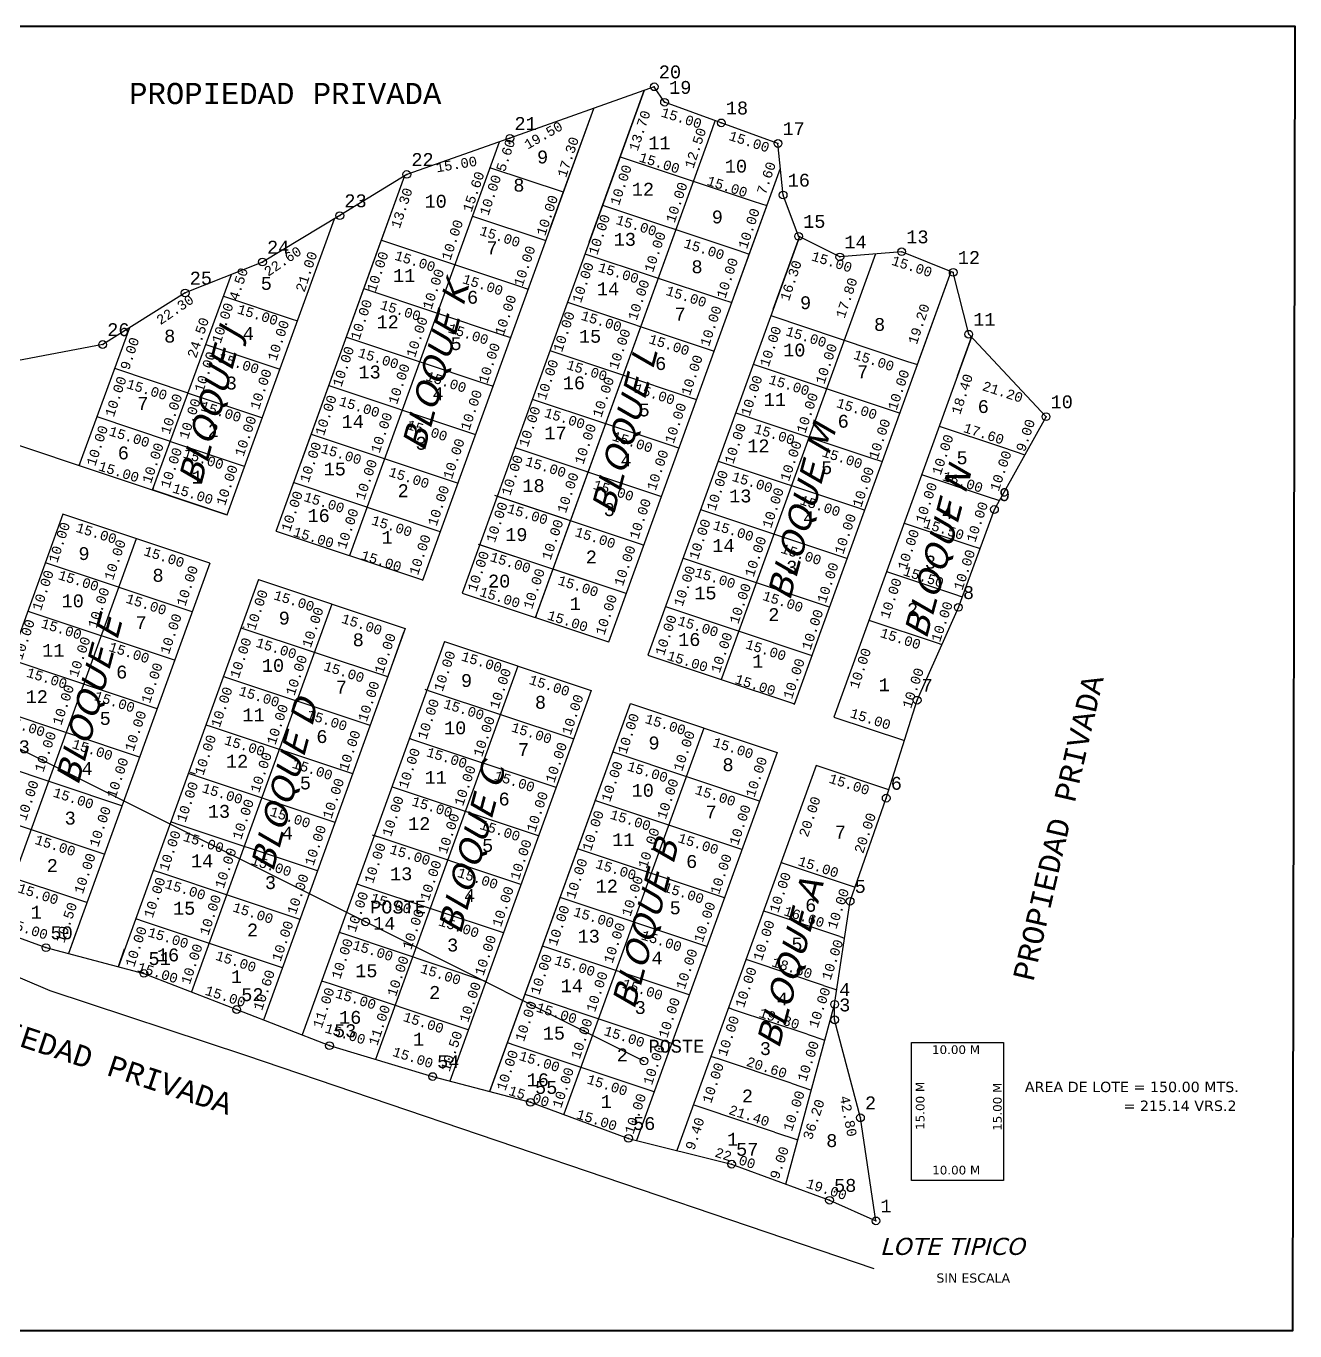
# Model space of a CAD drawing. Header units: millimetres. Extents: x 327740 to 328152, y 1631661 to 1631914.
# Drawn here: x 327906.1 to 328152.3, y 1631660.7 to 1631913.8 of the extents above; entities that cross this region are included whole.
import ezdxf
from ezdxf.enums import TextEntityAlignment as Align

# ---------------------------------------------------------------- set-up
doc = ezdxf.new("R2010")
doc.units = ezdxf.units.MM
doc.header["$PDMODE"] = 32
doc.header["$PDSIZE"] = 1.5
doc.layers.add('CVL_PUNTO', color=2, linetype='Continuous')
doc.layers.add('CVL_PUNTO_NUM', color=2, linetype='Continuous')
doc.layers.add('TEXTO', color=110, linetype='Continuous', lineweight=25)
doc.styles.add('Estilo2', font='verdana.ttf')
doc.styles.add('Estilo4', font='verdana.ttf')
doc.styles.add('Estilo8', font='verdanai.ttf')
doc.styles.add('MONOTXT4', font='monotxt4.shx')

msp = doc.modelspace()

# ---------------------------------------------------------------- linework, layer by layer
for p, q in [((328026.02, 1631901.29), (327990.71, 1631803.78)), ((328028, 1631902), (328000, 1631892)), ((328015.35, 1631871.83), (328026.02, 1631901.29)), ((328030, 1631899), (328028, 1631902)), ((327983.12, 1631806.32), (328016.25, 1631897.8)), ((328007.83, 1631874.55), (328016.25, 1631897.8)), ((328041, 1631895), (328030, 1631899)), ((328038.37, 1631891.34), (328039.85, 1631895.42)), ((328052, 1631891), (328041, 1631895)), ((328000, 1631892), (327980, 1631885)), ((327997.93, 1631891.28), (327969.02, 1631811.42)), ((328004.95, 1631799.04), (328038.37, 1631891.34)), ((328005.08, 1631799.4), (328038.37, 1631891.34)), ((328038.37, 1631891.34), (328038.37, 1631891.34)), ((328038.37, 1631891.34), (328038.37, 1631891.34)), ((328038.37, 1631891.34), (328038.37, 1631891.34)), ((328038.37, 1631891.34), (328038.37, 1631891.34)), ((328038.37, 1631891.34), (328038.37, 1631891.34)), ((328053, 1631881), (328052, 1631891)), ((328021.37, 1631888.43), (328047.39, 1631879.76)), ((327954.65, 1631815.81), (327979.62, 1631884.77)), ((327980, 1631885), (327967, 1631877)), ((327972.97, 1631866.4), (327979.62, 1631884.77)), ((328010.37, 1631881.56), (327996.13, 1631886.3)), ((328019.18, 1631794.3), (328052.48, 1631886.24)), ((328043.56, 1631861.62), (328052.48, 1631886.24)), ((328047.39, 1631879.76), (328049.84, 1631878.95)), ((328056, 1631873), (328053, 1631881)), ((327967, 1631877), (327952, 1631868)), ((327992.73, 1631876.9), (328006.96, 1631872.16)), ((328017.96, 1631879.03), (328044.23, 1631870.28)), ((327963.57, 1631869.8), (327965.95, 1631876.37)), ((327975.09, 1631872.25), (328001.86, 1631863.31)), ((328005.03, 1631872.8), (328006.96, 1631872.16)), ((328015.35, 1631871.83), (328015.35, 1631871.83)), ((328015.35, 1631871.83), (328015.35, 1631871.83)), ((328056.16, 1631872.92), (328026.77, 1631791.76)), ((328051.08, 1631858.89), (328056.16, 1631872.92)), ((328064, 1631869), (328056, 1631873)), ((327949.95, 1631832.19), (327963.57, 1631869.8)), ((327963.57, 1631869.8), (327963.57, 1631869.8)), ((328014.55, 1631869.62), (328041.07, 1631860.79)), ((328070.9, 1631869.58), (328041.14, 1631787.37)), ((328044.23, 1631870.28), (328044.23, 1631870.28)), ((328044.23, 1631870.28), (328046.43, 1631869.54)), ((328076, 1631870), (328064, 1631869)), ((328086, 1631866), (328076, 1631870)), ((327952, 1631868), (327937, 1631862)), ((327930.69, 1631823.81), (327946.02, 1631865.61)), ((327959.35, 1631828.79), (327972.97, 1631866.4)), ((327972.97, 1631866.4), (327972.97, 1631866.4)), ((327972.97, 1631866.4), (327972.97, 1631866.4)), ((328055.24, 1631782.26), (328085.62, 1631866.15)), ((328079.29, 1631848.68), (328085.62, 1631866.15)), ((328089, 1631854), (328086, 1631866)), ((327937, 1631862), (327921, 1631852)), ((327971.68, 1631862.84), (327998.7, 1631853.83)), ((328001.86, 1631863.31), (328001.86, 1631863.31)), ((328001.86, 1631863.31), (328003.56, 1631862.75)), ((328043.56, 1631861.62), (328043.56, 1631861.62)), ((328043.56, 1631861.62), (328043.56, 1631861.62)), ((327944.47, 1631861.38), (327957.58, 1631857)), ((328011.15, 1631860.22), (328037.91, 1631851.3)), ((328041.07, 1631860.79), (328041.07, 1631860.79)), ((328041.07, 1631860.79), (328043.03, 1631860.14)), ((327957.58, 1631857), (327958.79, 1631856.6)), ((328050.61, 1631857.6), (328077.15, 1631848.74)), ((327916.45, 1631828.55), (327926.26, 1631855.29)), ((327921, 1631852), (327900, 1631848)), ((327941.02, 1631851.98), (327954.41, 1631847.52)), ((327968.28, 1631853.43), (327995.54, 1631844.34)), ((327998.7, 1631853.83), (327998.7, 1631853.83)), ((327998.7, 1631853.83), (328000.15, 1631853.34)), ((328089.52, 1631853.44), (328062.83, 1631779.74)), ((328086.81, 1631845.95), (328089.52, 1631853.44)), ((328104, 1631838), (328089, 1631854)), ((328007.74, 1631850.81), (328034.75, 1631841.81)), ((328007.74, 1631850.81), (328034.75, 1631841.81)), ((328037.91, 1631851.3), (328039.62, 1631850.73)), ((327937.58, 1631842.59), (327923.34, 1631847.34)), ((327954.41, 1631847.52), (327954.41, 1631847.52)), ((327954.41, 1631847.52), (327955.38, 1631847.19)), ((328047.21, 1631848.19), (328073.98, 1631839.26)), ((328077.15, 1631848.74), (328079.08, 1631848.1)), ((327964.87, 1631844.03), (327992.37, 1631834.86)), ((327995.54, 1631844.34), (327995.54, 1631844.34)), ((327995.54, 1631844.34), (327996.74, 1631843.94)), ((327937.58, 1631842.59), (327951.25, 1631838.03)), ((328004.34, 1631841.41), (328031.58, 1631832.33)), ((328034.75, 1631841.81), (328034.75, 1631841.81)), ((328034.75, 1631841.81), (328034.75, 1631841.81)), ((328034.75, 1631841.81), (328034.75, 1631841.81)), ((328034.75, 1631841.81), (328036.21, 1631841.33)), ((328073.98, 1631839.26), (328073.98, 1631839.26)), ((328073.98, 1631839.26), (328073.98, 1631839.26)), ((328073.98, 1631839.26), (328073.98, 1631839.26)), ((328073.98, 1631839.26), (328075.68, 1631838.69)), ((327888.02, 1631838.04), (327944.92, 1631819.06)), ((327934.13, 1631833.2), (327919.9, 1631837.95)), ((327951.25, 1631838.03), (327951.25, 1631838.03)), ((327951.25, 1631838.03), (327951.98, 1631837.79)), ((328043.8, 1631838.78), (328070.82, 1631829.77)), ((328094, 1631820), (328104, 1631838)), ((327961.46, 1631834.62), (327989.21, 1631825.37)), ((327992.37, 1631834.86), (327993.34, 1631834.53)), ((328083.27, 1631836.17), (328095.56, 1631832.06)), ((327934.13, 1631833.2), (327948.09, 1631828.54)), ((327945.16, 1631818.98), (327949.95, 1631832.19)), ((328000.93, 1631832), (328028.42, 1631822.84)), ((328000.93, 1631832), (328029.4, 1631822.51)), ((328031.58, 1631832.33), (328031.58, 1631832.33)), ((328031.58, 1631832.33), (328031.58, 1631832.33)), ((328031.58, 1631832.33), (328032.81, 1631831.92)), ((328095.56, 1631832.06), (328099.9, 1631830.61)), ((327916.6, 1631828.97), (327916.45, 1631828.55)), ((327916.6, 1631828.97), (327916.6, 1631828.97)), ((327916.6, 1631828.97), (327916.6, 1631828.97)), ((327916.6, 1631828.97), (327916.6, 1631828.97)), ((327959.35, 1631828.79), (327959.35, 1631828.79)), ((328040.4, 1631829.38), (328067.65, 1631820.29)), ((328070.82, 1631829.77), (328070.82, 1631829.77)), ((328070.82, 1631829.77), (328070.82, 1631829.77)), ((328070.82, 1631829.77), (328072.27, 1631829.29)), ((327948.09, 1631828.54), (327948.57, 1631828.38)), ((328079.86, 1631826.77), (328092.38, 1631822.58)), ((327930.84, 1631824.22), (327930.69, 1631823.81)), ((327944.92, 1631819.06), (327930.69, 1631823.81)), ((327958.06, 1631825.22), (327986.04, 1631815.88)), ((327989.21, 1631825.37), (327989.21, 1631825.37)), ((327989.21, 1631825.37), (327989.21, 1631825.37)), ((327989.21, 1631825.37), (327989.93, 1631825.13)), ((327997.03, 1631822.76), (328025.26, 1631813.35)), ((327997.52, 1631822.6), (328025.26, 1631813.35)), ((328028.42, 1631822.84), (328028.42, 1631822.84)), ((328028.42, 1631822.84), (328029.4, 1631822.51)), ((328092.38, 1631822.58), (328094.95, 1631821.72)), ((327913.29, 1631819.07), (327886.32, 1631744.6)), ((327941.76, 1631809.57), (327913.29, 1631819.07)), ((327944.92, 1631819.06), (327945.16, 1631818.98)), ((328036.99, 1631819.97), (328064.49, 1631810.8)), ((328067.65, 1631820.29), (328067.65, 1631820.29)), ((328067.65, 1631820.29), (328068.86, 1631819.88)), ((328087, 1631801), (328094, 1631820)), ((328076.46, 1631817.36), (328089.21, 1631813.1)), ((327927.52, 1631814.32), (327900.24, 1631738.97)), ((327954.65, 1631815.81), (327982.88, 1631806.4)), ((327986.04, 1631815.88), (327986.04, 1631815.88)), ((327986.04, 1631815.88), (327986.04, 1631815.88)), ((327986.04, 1631815.88), (327986.53, 1631815.72)), ((327969.02, 1631811.42), (327968.89, 1631811.06)), ((327969.02, 1631811.42), (327969.02, 1631811.42)), ((327993.87, 1631813.27), (328022.1, 1631803.87)), ((327994.12, 1631813.19), (328022.1, 1631803.87)), ((328025.26, 1631813.35), (328025.26, 1631813.35)), ((328025.26, 1631813.35), (328025.99, 1631813.11)), ((328089.21, 1631813.1), (328091.21, 1631812.43)), ((327910.13, 1631809.58), (327909.88, 1631809.66)), ((327938.35, 1631800.17), (327910.13, 1631809.58)), ((327910.13, 1631809.58), (327910.13, 1631809.58)), ((327910.13, 1631809.58), (327910.13, 1631809.58)), ((327910.13, 1631809.58), (327910.13, 1631809.58)), ((327910.13, 1631809.58), (327910.13, 1631809.58)), ((327941.76, 1631809.57), (327914.34, 1631733.86)), ((328033.58, 1631810.57), (328061.33, 1631801.31)), ((328064.49, 1631810.8), (328064.49, 1631810.8)), ((328064.49, 1631810.8), (328065.46, 1631810.48)), ((327951.25, 1631806.41), (327924.06, 1631731.32)), ((327951.25, 1631806.41), (327979.71, 1631796.91)), ((327982.88, 1631806.4), (327983.12, 1631806.32)), ((328073.05, 1631807.96), (328086.04, 1631803.61)), ((327990.71, 1631803.78), (328018.94, 1631794.38)), ((328022.1, 1631803.87), (328022.1, 1631803.87)), ((328022.1, 1631803.87), (328022.1, 1631803.87)), ((328022.1, 1631803.87), (328022.59, 1631803.7)), ((328086.04, 1631803.61), (328087.75, 1631803.04)), ((327965.48, 1631801.66), (327938.23, 1631726.41)), ((328030.18, 1631801.16), (328058.16, 1631791.83)), ((328061.33, 1631801.31), (328061.33, 1631801.31)), ((328061.33, 1631801.31), (328061.33, 1631801.31)), ((328061.33, 1631801.31), (328062.05, 1631801.07)), ((328079, 1631783), (328087, 1631801)), ((327906.96, 1631800.09), (327906.48, 1631800.26)), ((327934.95, 1631790.76), (327906.96, 1631800.09)), ((328005.08, 1631799.4), (328004.95, 1631799.04)), ((328069.65, 1631798.55), (328082.87, 1631794.13)), ((327948.08, 1631796.92), (327947.84, 1631797)), ((327976.31, 1631787.51), (327948.08, 1631796.92)), ((327948.08, 1631796.92), (327948.08, 1631796.92)), ((327948.08, 1631796.92), (327948.08, 1631796.92)), ((327948.08, 1631796.92), (327948.08, 1631796.92)), ((327948.47, 1631797.09), (327948.23, 1631797.18)), ((327948.47, 1631797.09), (327948.47, 1631797.09)), ((327948.47, 1631797.09), (327948.47, 1631797.09)), ((327948.47, 1631797.09), (327948.47, 1631797.09)), ((327979.71, 1631796.91), (327952.26, 1631721.11)), ((327976.05, 1631786.79), (327979.44, 1631796.2)), ((327987.31, 1631794.38), (327959.67, 1631718.07)), ((327987.31, 1631794.38), (328015.78, 1631784.89)), ((328018.94, 1631794.38), (328018.94, 1631794.38)), ((328018.94, 1631794.38), (328018.94, 1631794.38)), ((328018.94, 1631794.38), (328019.18, 1631794.3)), ((328082.87, 1631794.13), (328082.87, 1631794.13)), ((328082.87, 1631794.13), (328083.81, 1631793.81)), ((328026.77, 1631791.76), (328055, 1631782.34)), ((328058.16, 1631791.83), (328058.16, 1631791.83)), ((328058.16, 1631791.83), (328058.64, 1631791.65)), ((327931.54, 1631781.35), (327903.8, 1631790.61)), ((328001.54, 1631789.63), (327974.23, 1631714.23)), ((327944.92, 1631787.43), (327944.43, 1631787.6)), ((327972.9, 1631778.1), (327944.92, 1631787.43)), ((328041.14, 1631787.37), (328041.01, 1631787.01)), ((327983.82, 1631784.98), (327983.58, 1631785.06)), ((327983.82, 1631784.98), (327983.82, 1631784.98)), ((327983.82, 1631784.98), (327983.82, 1631784.98)), ((327983.82, 1631784.98), (327983.82, 1631784.98)), ((327984.13, 1631784.9), (327983.9, 1631784.97)), ((327984.13, 1631784.9), (328012.37, 1631775.49)), ((328015.78, 1631784.89), (327988.34, 1631709.12)), ((327928.13, 1631771.95), (327900.63, 1631781.12)), ((327996.11, 1631707.08), (328023.37, 1631782.35)), ((327996.13, 1631707.13), (328023.37, 1631782.35)), ((328023.37, 1631782.35), (328023.37, 1631782.35)), ((328023.37, 1631782.35), (328051.83, 1631772.86)), ((328055, 1631782.34), (328055, 1631782.34)), ((328055, 1631782.34), (328055.24, 1631782.26)), ((328073, 1631764), (328079, 1631783)), ((327941.75, 1631777.95), (327941.03, 1631778.19)), ((328062.83, 1631779.74), (328076.52, 1631775.16)), ((327969.5, 1631768.69), (327941.75, 1631777.95)), ((327941.75, 1631777.95), (327941.75, 1631777.95)), ((327980.69, 1631775.5), (327980.49, 1631775.57)), ((328037.6, 1631777.6), (328010.48, 1631702.71)), ((327980.98, 1631775.4), (327980.69, 1631775.5)), ((327980.69, 1631775.5), (327980.69, 1631775.5)), ((328008.96, 1631766.08), (327980.98, 1631775.4)), ((327980.98, 1631775.4), (327980.98, 1631775.4)), ((327924.73, 1631762.54), (327897.47, 1631771.64)), ((328020.2, 1631772.86), (328019.96, 1631772.95)), ((328048.43, 1631763.45), (328020.2, 1631772.86)), ((328020.2, 1631772.86), (328020.2, 1631772.86)), ((328020.2, 1631772.86), (328020.2, 1631772.86)), ((328020.2, 1631772.86), (328020.2, 1631772.86)), ((328051.83, 1631772.86), (328024.58, 1631697.6)), ((327938.59, 1631768.46), (327937.62, 1631768.78)), ((327938.98, 1631768.63), (327938.01, 1631768.96)), ((327966.09, 1631759.29), (327938.59, 1631768.46)), ((327938.59, 1631768.46), (327938.59, 1631768.46)), ((327938.98, 1631768.63), (327938.98, 1631768.63)), ((327938.98, 1631768.63), (327938.98, 1631768.63)), ((327938.98, 1631768.63), (327938.98, 1631768.63)), ((327938.98, 1631768.63), (327938.98, 1631768.63)), ((327938.98, 1631768.63), (327938.98, 1631768.63)), ((328059.42, 1631770.32), (328032.38, 1631695.65)), ((328059.42, 1631770.32), (328059.42, 1631770.32)), ((328059.42, 1631770.32), (328059.42, 1631770.32)), ((328073.51, 1631765.62), (328059.42, 1631770.32)), ((327918.33, 1631766.83), (327918.33, 1631766.83)), ((327918.33, 1631766.83), (327918.33, 1631766.83)), ((327977.25, 1631766.11), (327977.09, 1631766.16)), ((327977.82, 1631765.92), (327977.25, 1631766.11)), ((328005.56, 1631756.67), (327977.82, 1631765.92)), ((328017.04, 1631763.38), (328016.55, 1631763.54)), ((328045.02, 1631754.04), (328017.04, 1631763.38)), ((328017.04, 1631763.38), (328017.04, 1631763.38)), ((328066, 1631744), (328073, 1631764)), ((327921.32, 1631753.14), (327894.3, 1631762.15)), ((327935.43, 1631758.98), (327934.22, 1631759.38)), ((327962.68, 1631749.88), (327935.43, 1631758.98)), ((327935.43, 1631758.98), (327935.43, 1631758.98)), ((327935.43, 1631758.98), (327935.43, 1631758.98)), ((327935.43, 1631758.98), (327935.43, 1631758.98)), ((327974.32, 1631756.52), (327973.36, 1631756.84)), ((327973.81, 1631756.71), (327973.68, 1631756.76)), ((327974.66, 1631756.43), (327973.81, 1631756.71)), ((327973.81, 1631756.71), (327973.81, 1631756.71)), ((327974.32, 1631756.52), (327974.32, 1631756.52)), ((327974.32, 1631756.52), (327974.32, 1631756.52)), ((327974.32, 1631756.52), (327974.32, 1631756.52)), ((327974.32, 1631756.52), (327974.32, 1631756.52)), ((327974.32, 1631756.52), (327974.32, 1631756.52)), ((328002.15, 1631747.27), (327974.66, 1631756.43)), ((327974.66, 1631756.43), (327974.66, 1631756.43)), ((328013.87, 1631753.89), (328013.15, 1631754.15)), ((328041.62, 1631744.64), (328013.87, 1631753.89)), ((328013.87, 1631753.89), (328013.87, 1631753.89)), ((328013.87, 1631753.89), (328013.87, 1631753.89)), ((328013.87, 1631753.89), (328013.87, 1631753.89)), ((327917.92, 1631743.73), (327891.14, 1631752.66)), ((328053.1, 1631751.35), (328052.61, 1631751.51)), ((328052.61, 1631751.51), (328066.95, 1631746.73)), ((328053.1, 1631751.35), (328053.1, 1631751.35)), ((327932.26, 1631749.49), (327930.81, 1631749.97)), ((327959.28, 1631740.48), (327932.26, 1631749.49)), ((327970.38, 1631747.32), (327970.27, 1631747.35)), ((327971.5, 1631746.94), (327970.38, 1631747.32)), ((327998.75, 1631737.86), (327971.5, 1631746.94)), ((327971.5, 1631746.94), (327971.5, 1631746.94)), ((327971.5, 1631746.94), (327971.5, 1631746.94)), ((327971.5, 1631746.94), (327971.5, 1631746.94)), ((327971.5, 1631746.94), (327971.5, 1631746.94)), ((328010.71, 1631744.41), (328009.74, 1631744.73)), ((328038.21, 1631735.23), (328010.71, 1631744.41)), ((328010.71, 1631744.41), (328010.71, 1631744.41)), ((328010.71, 1631744.41), (328010.71, 1631744.41)), ((328010.71, 1631744.41), (328010.71, 1631744.41)), ((328010.71, 1631744.41), (328010.71, 1631744.41)), ((328010.71, 1631744.41), (328010.71, 1631744.41)), ((328063, 1631724), (328066, 1631744)), ((327875.87, 1631741.59), (327910.77, 1631726.66)), ((327891, 1631742), (327910, 1631735)), ((327929.1, 1631740), (327927.4, 1631740.57)), ((328049.93, 1631741.86), (328049.21, 1631742.11)), ((328064.02, 1631737.17), (328049.93, 1631741.86)), ((327915.9, 1631738.17), (327914.34, 1631733.86)), ((327915.9, 1631738.17), (327915.9, 1631738.17)), ((327955.87, 1631731.07), (327929.1, 1631740)), ((327966.94, 1631737.92), (327966.86, 1631737.95)), ((327968.34, 1631737.46), (327966.94, 1631737.92)), ((327972, 1631740), (327972, 1631740)), ((327995.34, 1631728.46), (327968.34, 1631737.46)), ((327968.34, 1631737.46), (327968.34, 1631737.46)), ((327968.34, 1631737.46), (327968.34, 1631737.46)), ((327968.34, 1631737.46), (327968.34, 1631737.46)), ((327968.34, 1631737.46), (327968.34, 1631737.46)), ((327968.34, 1631737.46), (327968.34, 1631737.46)), ((327968.34, 1631737.46), (327968.34, 1631737.46)), ((327968.34, 1631737.46), (327968.34, 1631737.46)), ((327968.34, 1631737.46), (327968.34, 1631737.46)), ((328007.54, 1631734.92), (328006.34, 1631735.32)), ((328064.02, 1631737.17), (328064.93, 1631736.86)), ((327910, 1631735), (327929, 1631730)), ((327924.06, 1631731.32), (327925.26, 1631734.78)), ((327924.06, 1631731.32), (327925.3, 1631734.76)), ((328034.8, 1631725.83), (328007.54, 1631734.92)), ((328007.54, 1631734.92), (328007.54, 1631734.92)), ((328007.54, 1631734.92), (328007.54, 1631734.92)), ((328046.77, 1631732.38), (328045.8, 1631732.7)), ((327929, 1631730), (327947, 1631723)), ((328060.86, 1631727.68), (328046.77, 1631732.38)), ((327963.5, 1631728.53), (327963.46, 1631728.54)), ((327965.18, 1631727.97), (327963.5, 1631728.53)), ((327991.93, 1631719.05), (327965.18, 1631727.97)), ((327965.18, 1631727.97), (327965.18, 1631727.97)), ((327965.18, 1631727.97), (327965.18, 1631727.97)), ((328060.86, 1631727.68), (328063.42, 1631726.82)), ((327910.77, 1631726.66), (327948.73, 1631714.12)), ((328004.38, 1631725.43), (328002.93, 1631725.92)), ((328031.4, 1631716.42), (328004.38, 1631725.43)), ((328004.38, 1631725.43), (328004.38, 1631725.43)), ((327947, 1631723), (327965, 1631716)), ((328043.6, 1631722.89), (328042.39, 1631723.3)), ((328057.69, 1631718.19), (328043.6, 1631722.89)), ((328043.6, 1631722.89), (328043.6, 1631722.89)), ((328043.6, 1631722.89), (328043.6, 1631722.89)), ((328053.54, 1631689.12), (328063, 1631724)), ((328063, 1631721), (328063, 1631724)), ((327952.26, 1631721.11), (327952.21, 1631720.97)), ((327952.26, 1631721.11), (327952.26, 1631721.11)), ((327952.26, 1631721.11), (327952.26, 1631721.11)), ((327952.26, 1631721.11), (327952.26, 1631721.11)), ((327952.26, 1631721.11), (327952.26, 1631721.11)), ((328068, 1631702), (328063, 1631721)), ((327959.79, 1631718.38), (327959.67, 1631718.07)), ((328057.69, 1631718.19), (328061.12, 1631717.05)), ((327965, 1631716), (327985, 1631710)), ((328001.22, 1631715.95), (327999.52, 1631716.51)), ((328027.99, 1631707.02), (328001.22, 1631715.95)), ((327948.73, 1631714.12), (328070.62, 1631672.74)), ((327974.23, 1631714.23), (327973.91, 1631713.33)), ((327974.23, 1631714.23), (327974.23, 1631714.23)), ((328040.44, 1631713.41), (328038.99, 1631713.89)), ((328054.53, 1631708.71), (328040.44, 1631713.41)), ((328040.44, 1631713.41), (328040.44, 1631713.41)), ((327985, 1631710), (328004, 1631705)), ((328054.53, 1631708.71), (328058.49, 1631707.38)), ((328004, 1631705), (328023, 1631698)), ((328010.48, 1631702.71), (328010.45, 1631702.62)), ((328010.48, 1631702.71), (328010.48, 1631702.71)), ((328010.48, 1631702.71), (328010.48, 1631702.71)), ((328010.48, 1631702.71), (328010.48, 1631702.71)), ((328010.48, 1631702.71), (328010.48, 1631702.71)), ((328010.48, 1631702.71), (328010.48, 1631702.71)), ((328010.48, 1631702.71), (328010.48, 1631702.71)), ((328010.48, 1631702.71), (328010.48, 1631702.71)), ((328037.28, 1631703.92), (328035.58, 1631704.48)), ((328051.36, 1631699.22), (328037.28, 1631703.92)), ((328037.28, 1631703.92), (328037.28, 1631703.92)), ((328037.28, 1631703.92), (328037.28, 1631703.92)), ((328071, 1631682), (328068, 1631702)), ((328023, 1631698), (328043, 1631693)), ((328051.36, 1631699.22), (328055.87, 1631697.72)), ((328043, 1631693), (328062, 1631686)), ((328062, 1631686), (328071, 1631682))]:
    msp.add_line(p, q)
at = {"color": 1}
for p, q in [((327918.33, 1631766.83), (327828.89, 1631811.55)), ((327972, 1631740), (327918.33, 1631766.83)), ((328026, 1631713), (327972, 1631740))]:
    msp.add_line(p, q, dxfattribs=at)
at = {"lineweight": 40}
msp.add_lwpolyline([(327740.56, 1631913.77), (328152.28, 1631913.77), (328151.79, 1631660.66), (327740.07, 1631660.66)], close=True, dxfattribs=at)
at = {"layer": 'CVL_PUNTO', "color": 2}
for p in [(328028, 1631902), (328030, 1631899), (328041, 1631895), (328000, 1631892), (328052, 1631891), (327980, 1631885), (328053, 1631881), (327967, 1631877), (328056, 1631873), (328064, 1631869), (328076, 1631870), (327952, 1631868), (328086, 1631866), (327937, 1631862), (328089, 1631854), (327921, 1631852), (328104, 1631838), (328094, 1631820), (328087, 1631801), (328079, 1631783), (328073, 1631764), (328066, 1631744), (327972, 1631740), (327910, 1631735), (327929, 1631730), (327947, 1631723), (328063, 1631724), (328063, 1631721), (327965, 1631716), (328026, 1631713), (327985, 1631710), (328004, 1631705), (328068, 1631702), (328023, 1631698), (328043, 1631693), (328062, 1631686), (328071, 1631682)]:
    msp.add_point(p, dxfattribs=at)
at = {"layer": 'TEXTO'}
for p, q in [((328077.92, 1631716.6), (328095.77, 1631716.6)), ((328077.92, 1631689.82), (328077.92, 1631716.6)), ((328095.77, 1631716.6), (328095.77, 1631689.82)), ((328095.77, 1631689.82), (328077.92, 1631689.82))]:
    msp.add_line(p, q, dxfattribs=at)

# ---------------------------------------------------------------- texts
at = {"layer": 'CVL_PUNTO_NUM', "color": 2, "style": 'MONOTXT4'}
for s, p in [('20', (328028.88, 1631902.88)), ('19', (328030.88, 1631899.88)), ('18', (328041.88, 1631895.88)), ('21', (328000.88, 1631892.88)), ('17', (328052.88, 1631891.88)), ('22', (327980.88, 1631885.88)), ('16', (328053.88, 1631881.88)), ('23', (327967.88, 1631877.88)), ('15', (328056.88, 1631873.88)), ('24', (327952.88, 1631868.88)), ('14', (328064.88, 1631869.88)), ('13', (328076.88, 1631870.88)), ('12', (328086.88, 1631866.88)), ('25', (327937.88, 1631862.88)), ('11', (328089.88, 1631854.88)), ('26', (327921.88, 1631852.88)), ('10', (328104.88, 1631838.88)), ('9', (328094.88, 1631820.88)), ('8', (328087.88, 1631801.88)), ('7', (328079.88, 1631783.88)), ('6', (328073.88, 1631764.88)), ('5', (328066.88, 1631744.88)), ('50', (327910.88, 1631735.88)), ('51', (327929.88, 1631730.88)), ('4', (328063.88, 1631724.88)), ('52', (327947.88, 1631723.88)), ('3', (328063.88, 1631721.88)), ('53', (327965.88, 1631716.88)), ('54', (327985.88, 1631710.88)), ('55', (328004.88, 1631705.88)), ('2', (328068.88, 1631702.88)), ('56', (328023.88, 1631698.88)), ('57', (328043.88, 1631693.88)), ('58', (328062.88, 1631686.88)), ('1', (328071.88, 1631682.88))]:
    msp.add_text(s, height=2.5, dxfattribs=at).set_placement(p, align=Align.BOTTOM_LEFT)
at = {"layer": 'CVL_PUNTO_NUM', "color": 7, "style": 'MONOTXT4'}
msp.add_text('PROPIEDAD PRIVADA', height=4.1159, dxfattribs=at).set_placement((327926.14, 1631897.4), align=Align.BOTTOM_LEFT)
for s, height, rotation, p in [('13.70', 1.863, 71.5535, (328025.3, 1631889.2)), ('15.00', 1.863, 342.5674, (328029, 1631895.73)), ('19.50', 1.863, 29.7672, (328003.73, 1631889.32)), ('17.30', 1.863, 71.5535, (328011.41, 1631884.08)), ('12.50', 1.863, 71.5535, (328036.11, 1631885.83)), ('15.00', 1.863, 342.0224, (328042.14, 1631891.19)), ('5.60', 1.863, 71.5535, (327999.55, 1631885.18)), ('15.00', 1.863, 9.4303, (327985.89, 1631884.83)), ('15.00', 1.863, 342.5674, (328024.72, 1631887.02)), ('7.60', 1.863, 71.5535, (328050.13, 1631880.77)), ('15.60', 1.863, 71.5535, (327993.07, 1631877.36)), ('10.00', 1.863, 71.5535, (327996.33, 1631876.71)), ('10.00', 1.863, 71.5535, (328021.66, 1631878.66)), ('15.00', 1.863, 342.0224, (328037.87, 1631882.48)), ('13.30', 1.863, 71.5535, (327979.14, 1631874.19)), ('10.00', 1.863, 71.5535, (328032.47, 1631875.29)), ('10.00', 1.863, 71.5535, (328007.36, 1631872.77)), ('10.00', 1.863, 71.5535, (328017.46, 1631869.04)), ('15.00', 1.863, 342.5674, (328020.24, 1631874.9)), ('10.00', 1.863, 71.5535, (328046.49, 1631870.23)), ('10.00', 1.863, 71.5535, (327988.95, 1631868.01)), ('15.00', 1.863, 342.0224, (327993.79, 1631872.79)), ('10.00', 1.863, 71.5535, (328028.27, 1631865.67)), ('15.00', 1.863, 342.0224, (328033.39, 1631870.35)), ('22.60', 1.863, 34.1555, (327953.42, 1631864.66)), ('21.00', 1.863, 71.5535, (327960.66, 1631861.85)), ('10.00', 1.863, 71.5535, (327974.46, 1631861.85)), ('15.00', 1.863, 342.5674, (327977.33, 1631867.96)), ('10.00', 1.863, 71.5535, (328002.97, 1631862.95)), ('15.00', 1.863, 342.5674, (328058.17, 1631867.83)), ('4.50', 1.863, 71.5535, (327947.74, 1631860.22)), ('10.00', 1.863, 71.5535, (328014.29, 1631859.74)), ('15.00', 1.863, 342.5674, (328016.79, 1631865.69)), ('10.00', 1.863, 71.5535, (328042.29, 1631860.61)), ('16.30', 1.863, 71.5535, (328054.63, 1631860.13)), ('15.00', 1.863, 342.0224, (328073.71, 1631866.98)), ('10.00', 1.863, 71.5535, (327985.27, 1631858.47)), ('15.00', 1.863, 342.0224, (327990.47, 1631863.42)), ('10.00', 1.863, 71.5535, (328025.1, 1631856.37)), ('17.80', 1.863, 71.5535, (328065.44, 1631856.76)), ('15.00', 1.863, 342.0224, (328029.93, 1631861.15)), ('22.30', 1.863, 34.1555, (327932.53, 1631855.27)), ('10.00', 1.863, 71.5535, (327944.39, 1631851.88)), ('15.00', 1.863, 342.5674, (327946.79, 1631857.56)), ('10.00', 1.863, 71.5535, (327971.29, 1631852.54)), ('15.00', 1.863, 342.5674, (327974.5, 1631858.42)), ('10.00', 1.863, 71.5535, (327999.28, 1631853.41)), ('10.00', 1.863, 71.5535, (328039.12, 1631851.31)), ('19.20', 1.863, 71.5535, (328079.45, 1631851.7)), ('24.50', 1.863, 71.5535, (327939.65, 1631849.04)), ('10.00', 1.863, 71.5535, (327955.2, 1631848.51)), ('10.00', 1.863, 71.5535, (327982.09, 1631849.17)), ('10.00', 1.863, 71.5535, (328010.6, 1631850.2)), ('15.00', 1.863, 342.5674, (328013.47, 1631856.32)), ('15.00', 1.863, 342.0224, (327987.64, 1631853.88)), ('10.00', 1.863, 71.5535, (328021.41, 1631846.83)), ('10.00', 1.863, 71.5535, (328050.69, 1631847.35)), ('15.00', 1.863, 342.5674, (328053.19, 1631853.3)), ('9.00', 1.863, 71.5535, (327926.63, 1631846.72)), ('10.00', 1.863, 71.5535, (327967.81, 1631843.45)), ('10.00', 1.863, 71.5535, (327996.11, 1631844.11)), ('15.00', 1.863, 342.0224, (328026.61, 1631851.77)), ('10.00', 1.863, 71.5535, (328061.5, 1631843.98)), ('10.00', 1.863, 71.5535, (327941, 1631842.42)), ('15.00', 1.863, 342.5674, (327943.11, 1631848.14)), ('15.00', 1.863, 342.5674, (327970.2, 1631849.12)), ('10.00', 1.863, 71.5535, (328007.43, 1631840.9)), ('10.00', 1.863, 71.5535, (328035.43, 1631841.77)), ('15.00', 1.863, 342.0224, (328066.33, 1631848.75)), ('10.00', 1.863, 71.5535, (327951.81, 1631839.05)), ('10.00', 1.863, 71.5535, (327978.61, 1631840.07)), ('15.00', 1.863, 342.0224, (327983.34, 1631844.58)), ('15.00', 1.863, 342.5674, (328010.65, 1631846.78)), ('10.00', 1.863, 71.5535, (328075.52, 1631838.92)), ('10.00', 1.863, 71.5535, (327923.66, 1631837.62)), ('15.00', 1.863, 342.5674, (327925.3, 1631843.06)), ('10.00', 1.863, 71.5535, (328018.24, 1631837.53)), ('15.00', 1.863, 342.0224, (328023.79, 1631842.23)), ('10.00', 1.863, 71.5535, (328047.01, 1631837.81)), ('15.00', 1.863, 342.5674, (328049.88, 1631843.93)), ('18.40', 1.863, 71.5535, (328087.85, 1631838.09)), ('21.20', 1.863, 342.0224, (328091.31, 1631842.65)), ('10.00', 1.863, 71.5535, (327934.47, 1631834.25)), ('10.00', 1.863, 71.5535, (327938.03, 1631833.33)), ('10.00', 1.863, 71.5535, (327964.42, 1631833.99)), ('15.00', 1.863, 342.5674, (327966.52, 1631839.71)), ('10.00', 1.863, 71.5535, (327992.63, 1631835.01)), ('10.00', 1.863, 71.5535, (328057.81, 1631834.44)), ('15.00', 1.863, 342.0224, (328063.02, 1631839.38)), ('15.00', 1.863, 342.5674, (327939.67, 1631838.77)), ('10.00', 1.863, 71.5535, (328003.95, 1631831.8)), ('15.00', 1.863, 342.5674, (328006.34, 1631837.48)), ('10.00', 1.863, 71.5535, (328032.26, 1631832.47)), ('10.00', 1.863, 71.5535, (327948.84, 1631829.95)), ('10.00', 1.863, 71.5535, (327975.22, 1631830.62)), ('15.00', 1.863, 342.0224, (327979.66, 1631835.16)), ('10.00', 1.863, 71.5535, (328014.76, 1631828.43)), ('10.00', 1.863, 71.5535, (328043.83, 1631828.51)), ('15.00', 1.863, 342.5674, (328047.05, 1631834.38)), ('10.00', 1.863, 71.5535, (328071.83, 1631829.38)), ('17.60', 1.863, 342.0224, (328087.65, 1631834.54)), ('9.00', 1.863, 71.5535, (328100.41, 1631830.85)), ('10.00', 1.863, 71.5535, (327920.06, 1631828.1)), ('15.00', 1.863, 342.5674, (327921.89, 1631833.89)), ('15.00', 1.863, 342.0224, (328019.49, 1631832.93)), ('10.00', 1.863, 71.5535, (328084.08, 1631826.36)), ('10.00', 1.863, 71.5535, (327930.87, 1631824.72)), ('10.00', 1.863, 71.5535, (327934.43, 1631823.81)), ('15.00', 1.863, 342.5674, (327936.26, 1631829.59)), ('10.00', 1.863, 71.5535, (327961.45, 1631824.89)), ('15.00', 1.863, 342.5674, (327963, 1631830.55)), ('10.00', 1.863, 71.5535, (327989.24, 1631825.56)), ('10.00', 1.863, 71.5535, (328028.78, 1631823.37)), ('10.00', 1.863, 71.5535, (328054.64, 1631825.13)), ('15.00', 1.863, 342.0224, (328060.19, 1631829.84)), ('10.00', 1.863, 71.5535, (328095.34, 1631823.21)), ('15.00', 1.863, 342.5674, (327919.84, 1631827.11)), ('10.00', 1.863, 71.5535, (327972.26, 1631821.52)), ('10.00', 1.863, 71.5535, (328000.56, 1631822.35)), ('15.00', 1.863, 342.5674, (328002.67, 1631828.06)), ('10.00', 1.863, 71.5535, (327945.24, 1631820.43)), ('15.00', 1.863, 342.0224, (327976.14, 1631826)), ('10.00', 1.863, 71.5535, (328011.37, 1631818.97)), ('10.00', 1.863, 71.5535, (328040.35, 1631819.41)), ('15.00', 1.863, 342.5674, (328042.75, 1631825.08)), ('10.00', 1.863, 71.5535, (328068.66, 1631820.07)), ('16.00', 1.863, 342.0224, (328083.55, 1631825.18)), ('15.00', 1.863, 342.5674, (327934.22, 1631822.82)), ('10.00', 1.863, 71.5535, (327986.27, 1631816.46)), ('15.00', 1.863, 342.0224, (328015.81, 1631823.52)), ('10.00', 1.863, 71.5535, (328051.16, 1631816.04)), ('10.00', 1.863, 71.5535, (328080.9, 1631817.05)), ('10.00', 1.863, 71.5535, (327957.85, 1631815.37)), ('15.00', 1.863, 342.5674, (327959.68, 1631821.16)), ('10.00', 1.863, 71.5535, (327997.59, 1631813.25)), ('10.00', 1.863, 71.5535, (328025.39, 1631813.91)), ('15.00', 1.863, 342.0224, (328055.89, 1631820.54)), ('10.00', 1.863, 71.5535, (328090.78, 1631813.3)), ('10.00', 1.863, 71.5535, (327968.66, 1631812)), ('15.00', 1.863, 342.0224, (327972.82, 1631816.62)), ('15.00', 1.863, 342.5674, (327999.14, 1631818.9)), ('10.00', 1.863, 71.5535, (328065.18, 1631810.98)), ('10.00', 1.863, 71.5535, (327912.71, 1631809.34)), ('15.00', 1.863, 342.5674, (327915.49, 1631815.19)), ('15.00', 1.863, 342.5674, (327957.63, 1631814.39)), ('10.00', 1.863, 71.5535, (328008.4, 1631809.87)), ('15.00', 1.863, 342.0224, (328012.28, 1631814.36)), ('10.00', 1.863, 71.5535, (328036.96, 1631809.95)), ('15.00', 1.863, 342.5674, (328039.07, 1631815.67)), ('10.00', 1.863, 71.5535, (328077.42, 1631807.96)), ('15.50', 1.863, 342.0224, (328079.89, 1631816.02)), ('10.00', 1.863, 71.5535, (327923.51, 1631805.96)), ('10.00', 1.863, 71.5535, (327982.67, 1631806.94)), ('10.00', 1.863, 71.5535, (328047.77, 1631806.58)), ('15.00', 1.863, 342.0224, (327928.63, 1631810.65)), ('15.00', 1.863, 342.0224, (327970.77, 1631809.84)), ('10.00', 1.863, 71.5535, (327993.99, 1631803.73)), ('15.00', 1.863, 342.5674, (327995.82, 1631809.51)), ('10.00', 1.863, 71.5535, (328022.42, 1631804.81)), ('15.00', 1.863, 342.0224, (328052.21, 1631811.13)), ('10.00', 1.863, 71.5535, (328088.29, 1631804.01)), ('10.00', 1.863, 71.5535, (327937.53, 1631800.9)), ('10.00', 1.863, 71.5535, (328004.8, 1631800.35)), ('10.00', 1.863, 71.5535, (328033.99, 1631800.86)), ('15.00', 1.863, 342.5674, (328035.54, 1631806.51)), ('10.00', 1.863, 71.5535, (328061.79, 1631801.52)), ('15.50', 1.863, 342.0224, (328075.95, 1631806.77)), ('10.00', 1.863, 71.5535, (327909.53, 1631800.03)), ('15.00', 1.863, 342.5674, (327912.03, 1631805.98)), ('15.00', 1.863, 342.0224, (328008.96, 1631804.97)), ('10.00', 1.863, 71.5535, (328074.03, 1631798.5)), ('10.00', 1.863, 71.5535, (327920.34, 1631796.66)), ('15.00', 1.863, 342.0224, (327925.17, 1631801.44)), ('10.00', 1.863, 71.5535, (327951.07, 1631796.23)), ('15.00', 1.863, 342.5674, (327953.85, 1631802.08)), ('15.00', 1.863, 342.5674, (327993.77, 1631802.74)), ('10.00', 1.863, 71.5535, (328018.82, 1631795.29)), ('10.00', 1.863, 71.5535, (328044.8, 1631797.48)), ('15.00', 1.863, 342.0224, (328048.68, 1631801.97)), ('10.00', 1.863, 71.5535, (327961.88, 1631792.86)), ('10.00', 1.863, 71.5535, (328083.94, 1631793.95)), ('10.00', 1.863, 71.5535, (327905.85, 1631790.49)), ('15.00', 1.863, 342.5674, (327908.72, 1631796.61)), ('10.00', 1.863, 71.5535, (327934.36, 1631791.6)), ('15.00', 1.863, 342.0224, (327967, 1631797.54)), ('15.00', 1.863, 342.0224, (328006.92, 1631798.2)), ('10.00', 1.863, 71.5535, (328030.39, 1631791.33)), ('15.00', 1.863, 342.5674, (328032.22, 1631797.12)), ('10.00', 1.863, 71.5535, (328058.82, 1631792.42)), ('10.00', 1.863, 71.5535, (327975.9, 1631787.8)), ('10.00', 1.863, 71.5535, (328041.2, 1631787.96)), ('15.00', 1.863, 342.0224, (328071.49, 1631794.78)), ('10.00', 1.863, 71.5535, (327916.65, 1631787.12)), ('15.00', 1.863, 342.0224, (327921.86, 1631792.07)), ('10.00', 1.863, 71.5535, (327947.9, 1631786.93)), ('15.00', 1.863, 342.5674, (327950.4, 1631792.88)), ('15.00', 1.863, 342.0224, (328045.37, 1631792.58)), ('10.00', 1.863, 71.5535, (327958.71, 1631783.56)), ('10.00', 1.863, 71.5535, (327987.46, 1631784.37)), ('15.00', 1.863, 342.5674, (327990.24, 1631790.22)), ('15.00', 1.863, 342.5674, (328030.18, 1631790.35)), ('10.00', 1.863, 71.5535, (328055.22, 1631782.9)), ('10.00', 1.863, 71.5535, (328068.09, 1631784.91)), ('15.00', 1.863, 342.5674, (327905.89, 1631787.07)), ('10.00', 1.863, 71.5535, (327930.67, 1631782.06)), ('15.00', 1.863, 342.0224, (327963.54, 1631788.33)), ('10.00', 1.863, 71.5535, (327998.27, 1631780.99)), ('10.00', 1.863, 71.5535, (328078.33, 1631781.07)), ('10.00', 1.863, 71.5535, (327913.48, 1631777.82)), ('10.00', 1.863, 71.5535, (327972.73, 1631778.5)), ('15.00', 1.863, 342.0224, (328003.38, 1631785.68)), ('15.00', 1.863, 342.0224, (328043.32, 1631785.81)), ('PROPIEDAD PRIVADA', 4.1159, 76.9657, (328102.75, 1631728.02)), ('15.00', 1.863, 342.0224, (327919.03, 1631782.53)), ('10.00', 1.863, 71.5535, (327944.21, 1631777.39)), ('15.00', 1.863, 342.5674, (327947.08, 1631783.51)), ('10.00', 1.863, 71.5535, (327984.29, 1631775.06)), ('10.00', 1.863, 71.5535, (328012.29, 1631775.93)), ('10.00', 1.863, 71.5535, (327927.5, 1631772.76)), ('10.00', 1.863, 71.5535, (327955.02, 1631774.02)), ('15.00', 1.863, 342.0224, (327960.22, 1631778.96)), ('15.00', 1.863, 342.5674, (327986.79, 1631781.01)), ('15.00', 1.863, 342.0224, (328065.66, 1631779.2)), ('15.00', 1.863, 342.5674, (327901.59, 1631777.77)), ('10.00', 1.863, 71.5535, (327995.1, 1631771.69)), ('15.00', 1.863, 342.0224, (327999.93, 1631776.47)), ('10.00', 1.863, 71.5535, (328023.1, 1631772.25)), ('15.00', 1.863, 342.5674, (328025.89, 1631778.1)), ('10.00', 1.863, 71.5535, (327910, 1631768.72)), ('10.00', 1.863, 71.5535, (327941.04, 1631768.09)), ('15.00', 1.863, 342.5674, (327944.26, 1631773.97)), ('10.00', 1.863, 71.5535, (327969.04, 1631768.96)), ('10.00', 1.863, 71.5535, (328033.91, 1631768.88)), ('15.00', 1.863, 342.0224, (328039.03, 1631773.56)), ('15.00', 1.863, 342.0224, (327914.73, 1631773.23)), ('10.00', 1.863, 71.5535, (327980.6, 1631765.52)), ('15.00', 1.863, 342.5674, (327983.47, 1631771.64)), ('10.00', 1.863, 71.5535, (328009.11, 1631766.63)), ('10.00', 1.863, 71.5535, (327924.02, 1631763.66)), ('10.00', 1.863, 71.5535, (327951.85, 1631764.72)), ('15.00', 1.863, 342.0224, (327957.4, 1631769.42)), ('10.00', 1.863, 71.5535, (328019.93, 1631762.95)), ('15.00', 1.863, 342.5674, (328022.43, 1631768.9)), ('10.00', 1.863, 71.5535, (328047.93, 1631763.82)), ('10.00', 1.863, 71.5535, (327991.41, 1631762.15)), ('15.00', 1.863, 342.0224, (327996.61, 1631767.1)), ('15.00', 1.863, 342.0224, (328061.55, 1631766.52)), ('10.00', 1.863, 71.5535, (327906.61, 1631759.26)), ('15.00', 1.863, 342.0224, (327911.05, 1631763.81)), ('10.00', 1.863, 71.5535, (327937.56, 1631758.99)), ('15.00', 1.863, 342.5674, (327939.95, 1631764.67)), ('10.00', 1.863, 71.5535, (327965.87, 1631759.66)), ('10.00', 1.863, 71.5535, (328030.74, 1631759.58)), ('15.00', 1.863, 342.0224, (328035.57, 1631764.35)), ('10.00', 1.863, 71.5535, (327948.37, 1631755.62)), ('10.00', 1.863, 71.5535, (327977.43, 1631756.22)), ('15.00', 1.863, 342.5674, (327980.64, 1631762.1)), ('10.00', 1.863, 71.5535, (328005.43, 1631757.09)), ('20.00', 1.863, 71.5535, (328058.3, 1631756.12)), ('10.00', 1.863, 71.5535, (327920.63, 1631754.2)), ('15.00', 1.863, 342.0224, (327953.1, 1631760.12)), ('10.00', 1.863, 71.5535, (327988.24, 1631752.85)), ('10.00', 1.863, 71.5535, (328016.24, 1631753.41)), ('15.00', 1.863, 342.5674, (328019.11, 1631759.53)), ('10.00', 1.863, 71.5535, (328044.76, 1631754.52)), ('20.00', 1.863, 71.5535, (328069.04, 1631752.95)), ('10.00', 1.863, 71.5535, (327962.39, 1631750.56)), ('15.00', 1.863, 342.0224, (327993.79, 1631757.56)), ('10.00', 1.863, 71.5535, (328027.05, 1631750.04)), ('15.00', 1.863, 342.0224, (327907.52, 1631754.65)), ('10.00', 1.863, 71.5535, (327934.17, 1631749.53)), ('15.00', 1.863, 342.5674, (327936.28, 1631755.25)), ('10.00', 1.863, 71.5535, (328002.25, 1631747.79)), ('15.00', 1.863, 342.0224, (328032.26, 1631754.98)), ('10.00', 1.863, 71.5535, (327917.66, 1631745.11)), ('10.00', 1.863, 71.5535, (327944.98, 1631746.16)), ('10.00', 1.863, 71.5535, (327973.95, 1631747.12)), ('15.00', 1.863, 342.5674, (327976.34, 1631752.8)), ('10.00', 1.863, 71.5535, (328041.07, 1631744.98)), ('15.00', 1.863, 342.0224, (327949.42, 1631750.71)), ('10.00', 1.863, 71.5535, (327984.76, 1631743.75)), ('15.00', 1.863, 342.0224, (327989.48, 1631748.26)), ('10.00', 1.863, 71.5535, (328013.07, 1631744.11)), ('15.00', 1.863, 342.5674, (328016.29, 1631749.98)), ('15.00', 1.863, 342.0224, (328055.56, 1631750.5)), ('10.00', 1.863, 71.5535, (327931.2, 1631740.44)), ('15.00', 1.863, 342.5674, (327932.75, 1631746.09)), ('10.00', 1.863, 71.5535, (327958.99, 1631741.1)), ('10.00', 1.863, 71.5535, (328023.88, 1631740.73)), ('10.00', 1.863, 71.5535, (328052.55, 1631741.44)), ('15.00', 1.863, 342.0224, (327904.2, 1631745.26)), ('10.00', 1.863, 71.5535, (327942.01, 1631737.06)), ('10.00', 1.863, 71.5535, (327970.56, 1631737.67)), ('15.00', 1.863, 342.5674, (327972.66, 1631743.38)), ('10.00', 1.863, 71.5535, (327998.77, 1631738.69)), ('15.00', 1.863, 342.0224, (328029.43, 1631745.44)), ('10.00', 1.863, 71.5535, (328063.82, 1631738.29)), ('10.50', 1.863, 71.5535, (327914.06, 1631735.58)), ('15.00', 1.863, 342.0224, (327945.89, 1631741.55)), ('10.00', 1.863, 71.5535, (328009.59, 1631735.01)), ('15.00', 1.863, 342.5674, (328011.99, 1631740.68)), ('10.00', 1.863, 71.5535, (328037.9, 1631735.67)), ('16.60', 1.863, 342.0224, (328052.79, 1631740.81)), ('15.00', 1.863, 342.0224, (327902.16, 1631738.49)), ('10.00', 1.863, 71.5535, (327956.03, 1631732)), ('10.00', 1.863, 71.5535, (327981.36, 1631734.29)), ('15.00', 1.863, 342.0224, (327985.81, 1631738.84)), ('10.00', 1.863, 71.5535, (328049.38, 1631732.13)), ('10.00', 1.863, 71.5535, (327927.6, 1631730.92)), ('15.00', 1.863, 342.5674, (327929.43, 1631736.7)), ('10.00', 1.863, 71.5535, (328020.4, 1631731.64)), ('15.00', 1.863, 342.0224, (328025.13, 1631736.14)), ('10.00', 1.863, 71.5535, (327938.41, 1631727.54)), ('10.00', 1.863, 71.5535, (327967.59, 1631728.57)), ('15.00', 1.863, 342.5674, (327969.14, 1631734.22)), ('10.00', 1.863, 71.5535, (327995.38, 1631729.23)), ('10.00', 1.863, 71.5535, (328062.7, 1631728.38)), ('15.00', 1.863, 342.0224, (327942.57, 1631732.16)), ('10.00', 1.863, 71.5535, (327978.4, 1631725.2)), ('10.00', 1.863, 71.5535, (328006.2, 1631725.55)), ('15.00', 1.863, 342.5674, (328008.31, 1631731.27)), ('10.00', 1.863, 71.5535, (328034.42, 1631726.58)), ('18.60', 1.863, 342.0224, (328050.45, 1631730.91)), ('15.00', 1.863, 342.5674, (327927.38, 1631729.93)), ('10.60', 1.863, 71.5535, (327952.43, 1631722.48)), ('15.00', 1.863, 342.0224, (327982.28, 1631729.68)), ('10.00', 1.863, 71.5535, (328017.01, 1631722.18)), ('10.00', 1.863, 71.5535, (328045.9, 1631723.03)), ('10.00', 1.863, 71.5535, (327992.41, 1631720.14)), ('15.00', 1.863, 342.0224, (328021.45, 1631726.73)), ('PROPIEDAD PRIVADA', 4.1159, 341.7357, (327887.37, 1631720.32)), ('15.00', 1.863, 342.0224, (327940.53, 1631725.39)), ('11.00', 1.863, 71.5535, (327963.99, 1631719.05)), ('15.00', 1.863, 342.5674, (327965.82, 1631724.84)), ('10.00', 1.863, 71.5535, (328031.03, 1631717.12)), ('10.00', 1.863, 71.5535, (328060.2, 1631719.09)), ('11.00', 1.863, 71.5535, (327974.8, 1631715.68)), ('10.00', 1.863, 71.5535, (328003.23, 1631716.46)), ('15.00', 1.863, 342.5674, (328004.78, 1631722.11)), ('19.80', 1.863, 342.0224, (328047.98, 1631721.07)), ('15.00', 1.863, 342.5674, (327963.77, 1631718.07)), ('15.00', 1.863, 342.0224, (327978.96, 1631720.29)), ('10.00', 1.863, 71.5535, (328014.04, 1631713.08)), ('10.00', 1.863, 71.5535, (328042.51, 1631713.58)), ('10.50', 1.863, 71.5535, (327988.81, 1631710.62)), ('15.00', 1.863, 342.0224, (328017.92, 1631717.57)), ('15.00', 1.863, 342.0224, (327976.91, 1631713.52)), ('10.00', 1.863, 71.5535, (327999.63, 1631706.93)), ('10.00', 1.863, 71.5535, (328028.06, 1631708.02)), ('10.00', 1.863, 71.5535, (328057.98, 1631708.7)), ('15.00', 1.863, 342.5674, (328001.46, 1631712.72)), ('10.00', 1.863, 71.5535, (328039.54, 1631704.48)), ('20.60', 1.863, 342.0224, (328045.53, 1631711.59)), ('10.00', 1.863, 71.5535, (328010.44, 1631703.56)), ('15.00', 1.863, 342.0224, (328014.6, 1631708.18)), ('15.00', 1.863, 342.5674, (327999.42, 1631705.95)), ('10.00', 1.863, 71.5535, (328024.46, 1631698.5)), ('10.00', 1.863, 71.5535, (328055.22, 1631699.05)), ('36.20', 1.863, 71.5535, (328059.07, 1631697.38)), ('42.80', 1.863, 281.0327, (328063.43, 1631705.99)), ('15.00', 1.863, 342.0224, (328012.56, 1631701.41)), ('21.40', 1.863, 342.0224, (328042.13, 1631702.23)), ('9.40', 1.863, 71.5535, (328036.27, 1631695.38)), ('22.00', 1.863, 342.0224, (328039.43, 1631693.99)), ('9.00', 1.863, 71.5535, (328052.66, 1631689.75)), ('19.00', 1.863, 342.0224, (328057.14, 1631687.97))]:
    msp.add_text(s, height=height, rotation=rotation, dxfattribs=at).set_placement(p, align=Align.BOTTOM_LEFT)
at = {"layer": 'CVL_PUNTO_NUM', "color": 5, "style": 'MONOTXT4'}
for s, p in [('11', (328026.84, 1631889.12)), ('9', (328005.26, 1631886.38)), ('10', (328041.68, 1631884.6)), ('8', (328000.66, 1631880.91)), ('12', (328023.64, 1631880.12)), ('10', (327983.43, 1631877.79)), ('9', (328039.16, 1631874.75)), ('7', (327995.45, 1631868.76)), ('13', (328020.13, 1631870.4)), ('8', (328035.22, 1631865.08)), ('5', (327951.67, 1631861.86)), ('11', (327977.32, 1631863.39)), ('6', (327991.68, 1631859.17)), ('14', (328016.86, 1631860.8)), ('7', (328031.94, 1631855.9)), ('9', (328056.28, 1631858.11)), ('12', (327974.12, 1631854.39)), ('8', (328070.63, 1631853.89)), ('8', (327932.93, 1631851.63)), ('4', (327948.16, 1631852.14)), ('15', (328013.38, 1631851.6)), ('5', (327988.48, 1631850.17)), ('10', (328053, 1631848.93)), ('6', (328028.17, 1631846.31)), ('13', (327970.61, 1631844.67)), ('7', (328067.35, 1631844.72)), ('3', (327944.88, 1631842.53)), ('16', (328010.25, 1631842.56)), ('7', (327927.7, 1631838.56)), ('4', (327984.97, 1631840.45)), ('11', (328049.23, 1631839.34)), ('5', (328024.97, 1631837.31)), ('6', (328090.75, 1631837.97)), ('2', (327941.4, 1631833.33)), ('14', (327967.34, 1631835.06)), ('6', (328063.58, 1631835.12)), ('3', (327981.69, 1631830.84)), ('17', (328006.68, 1631832.83)), ('6', (327923.93, 1631828.97)), ('12', (328046.03, 1631830.34)), ('5', (328086.64, 1631828.03)), ('15', (327963.86, 1631825.86)), ('4', (328021.46, 1631827.59)), ('5', (328060.38, 1631826.12)), ('1', (327938.27, 1631824.29)), ('2', (327978.21, 1631821.64)), ('18', (328002.41, 1631822.62)), ('13', (328042.52, 1631820.62)), ('3', (328018.19, 1631817.98)), ('16', (327960.73, 1631816.82)), ('4', (328056.87, 1631816.41)), ('4', (328083.79, 1631817.39)), ('19', (327999.08, 1631813.13)), ('1', (327975.08, 1631812.6)), ('14', (328039.24, 1631811.01)), ('9', (327916.3, 1631809.45)), ('2', (328014.71, 1631808.78)), ('3', (328080.51, 1631807.79)), ('8', (327930.66, 1631805.23)), ('3', (328053.6, 1631806.8)), ('20', (327995.75, 1631804.11)), ('10', (327913.02, 1631800.27)), ('15', (328035.76, 1631801.81)), ('1', (328011.58, 1631799.74)), ('2', (328050.12, 1631797.6)), ('2', (328077.03, 1631798.59)), ('7', (327927.38, 1631796.05)), ('9', (327955.15, 1631796.93)), ('8', (327969.5, 1631792.72)), ('16', (328032.63, 1631792.77)), ('11', (327909.25, 1631790.68)), ('10', (327951.87, 1631787.75)), ('1', (328046.99, 1631788.56)), ('6', (327923.61, 1631786.46)), ('7', (327966.22, 1631783.54)), ('9', (327990.5, 1631784.82)), ('1', (328071.54, 1631784)), ('12', (327906.05, 1631781.68)), ('8', (328004.85, 1631780.6)), ('5', (327920.41, 1631777.46)), ('11', (327948.1, 1631778.16)), ('10', (327987.21, 1631775.64)), ('6', (327962.45, 1631773.95)), ('9', (328026.88, 1631772.71)), ('13', (327902.54, 1631771.96)), ('7', (328001.57, 1631771.42)), ('4', (327916.9, 1631767.74)), ('12', (327944.9, 1631769.16)), ('8', (328041.23, 1631768.49)), ('5', (327959.25, 1631764.95)), ('11', (327983.44, 1631766.05)), ('10', (328023.6, 1631763.53)), ('6', (327997.8, 1631761.83)), ('3', (327913.62, 1631758.13)), ('13', (327941.39, 1631759.44)), ('7', (328037.95, 1631759.31)), ('4', (327955.74, 1631755.23)), ('12', (327980.24, 1631757.05)), ('7', (328063.02, 1631755.4)), ('5', (327994.6, 1631752.83)), ('11', (328019.83, 1631753.94)), ('14', (327938.12, 1631749.84)), ('6', (328034.18, 1631749.72)), ('2', (327910.14, 1631748.93)), ('13', (327976.74, 1631747.33)), ('3', (327952.47, 1631745.62)), ('12', (328016.63, 1631744.94)), ('4', (327991.09, 1631743.11)), ('1', (327907.02, 1631739.89)), ('15', (327934.64, 1631740.64)), ('5', (328030.98, 1631740.72)), ('6', (328057.28, 1631741.22)), ('14', (327973.46, 1631737.72)), ('2', (327948.99, 1631736.42)), ('13', (328013.12, 1631735.22)), ('3', (327987.81, 1631733.51)), ('5', (328054.6, 1631733.67)), ('16', (327931.51, 1631731.59)), ('4', (328027.47, 1631731)), ('1', (327945.86, 1631727.38)), ('15', (327969.98, 1631728.52)), ('2', (327984.34, 1631724.31)), ('14', (328009.84, 1631725.61)), ('4', (328051.75, 1631723.03)), ('16', (327966.85, 1631719.48)), ('3', (328024.2, 1631721.39)), ('1', (327981.21, 1631715.26)), ('15', (328006.37, 1631716.41)), ('2', (328020.72, 1631712.19)), ('3', (328048.48, 1631713.42)), ('16', (328003.24, 1631707.37)), ('2', (328045, 1631704.22)), ('1', (328017.59, 1631703.15)), ('1', (328042.13, 1631695.84)), ('8', (328061.36, 1631695.57))]:
    msp.add_text(s, height=2.5, dxfattribs=at).set_placement(p, align=Align.BOTTOM_LEFT)
at = {"layer": 'CVL_PUNTO_NUM', "color": 3, "style": 'MONOTXT4'}
for p in [(327972.88, 1631740.88), (328026.88, 1631713.88)]:
    msp.add_text('POSTE', height=2.5, dxfattribs=at).set_placement(p, align=Align.BOTTOM_LEFT)
at = {"layer": 'TEXTO', "color": 1, "style": 'Estilo8'}
for s, p in [('BLOQUE K', (327983.43, 1631831.06, 1667.22)), ('BLOQUE J', (327940.1, 1631824.42, 1667.22)), ('BLOQUE L', (328020.18, 1631818.79, 1667.22)), ('BLOQUE M', (328054.35, 1631802.12, 1667.22)), ('BLOQUE N', (328080.84, 1631794.68, 1667.22)), ('BLOQUE E', (327916.27, 1631766.27, 1667.22)), ('BLOQUE D', (327954.07, 1631749.51, 1667.22)), ('BLOQUE C', (327990.46, 1631737.39, 1667.22)), ('BLOQUE B', (328024.15, 1631722.81, 1667.22)), ('BLOQUE A', (328052.22, 1631715.2, 1667.22))]:
    msp.add_text(s, height=4.722, rotation=74.9944, dxfattribs=at).set_placement(p)
at = {"layer": 'TEXTO'}
for s, height, style, p in [('10.00 M', 1.68, 'Estilo2', (328081.88, 1631714.37)), ('AREA DE LOTE = 150.00 MTS.', 2.0125, 'Estilo2', (328099.89, 1631706.98)), ('                      = 215.14 VRS.2', 2.0125, 'Estilo2', (328099.73, 1631703.32)), ('10.00 M', 1.68, 'Estilo2', (328081.92, 1631691.01)), ('LOTE TIPICO', 3.3075, 'Estilo8', (328071.77, 1631675.4)), ('SIN ESCALA', 1.772, 'Estilo4', (328082.73, 1631670.03))]:
    msp.add_text(s, height=height, dxfattribs=dict(at, style=style)).set_placement(p)
at = {"layer": 'TEXTO', "style": 'Estilo2'}
for p in [(328080.42, 1631699.65), (328095.4, 1631699.48)]:
    msp.add_text('15.00 M', height=1.68, rotation=90, dxfattribs=at).set_placement(p)

doc.saveas('drawing.dxf')
